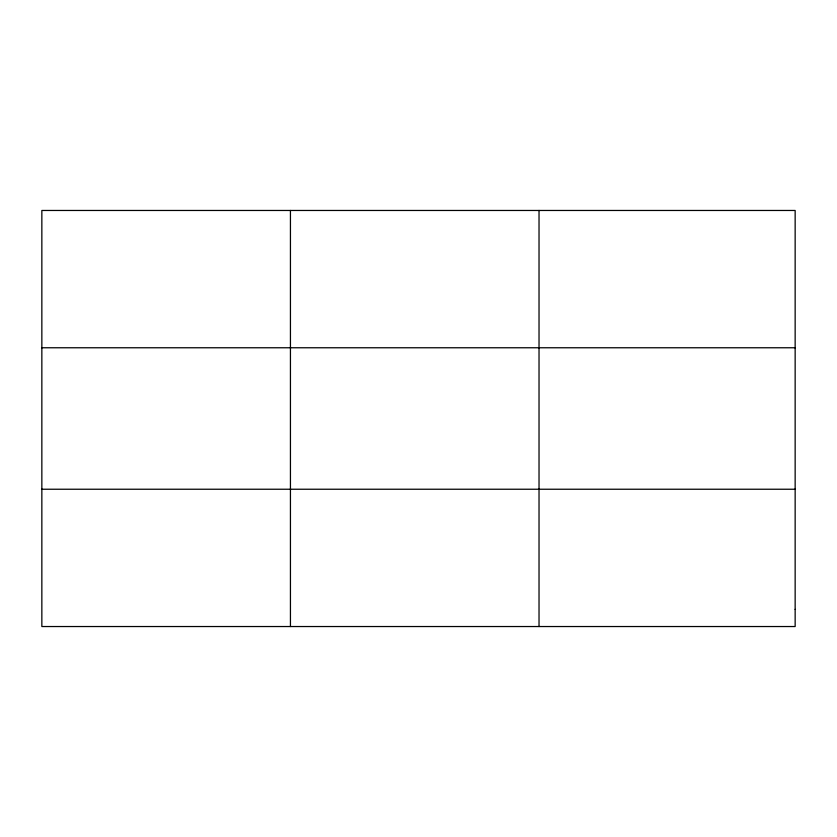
<?xml version="1.0" encoding="UTF-8"?>
<svg xmlns="http://www.w3.org/2000/svg" width="837" height="837" viewBox="0 0 837 837"><rect width="100%" height="100%" fill="white"/><g stroke="black" fill="none" stroke-linecap="round" stroke-linejoin="round"><path stroke-width="1.26" d="M290.439 626.536L290.439 210.464M539.028 626.536L539.028 210.464M41.85 347.763L795.15 347.763M41.85 489.237L795.15 489.237M795.15 609.378L795.15 626.536L41.85 626.536L41.85 210.464L795.15 210.464L795.15 609.378"/></g></svg>
